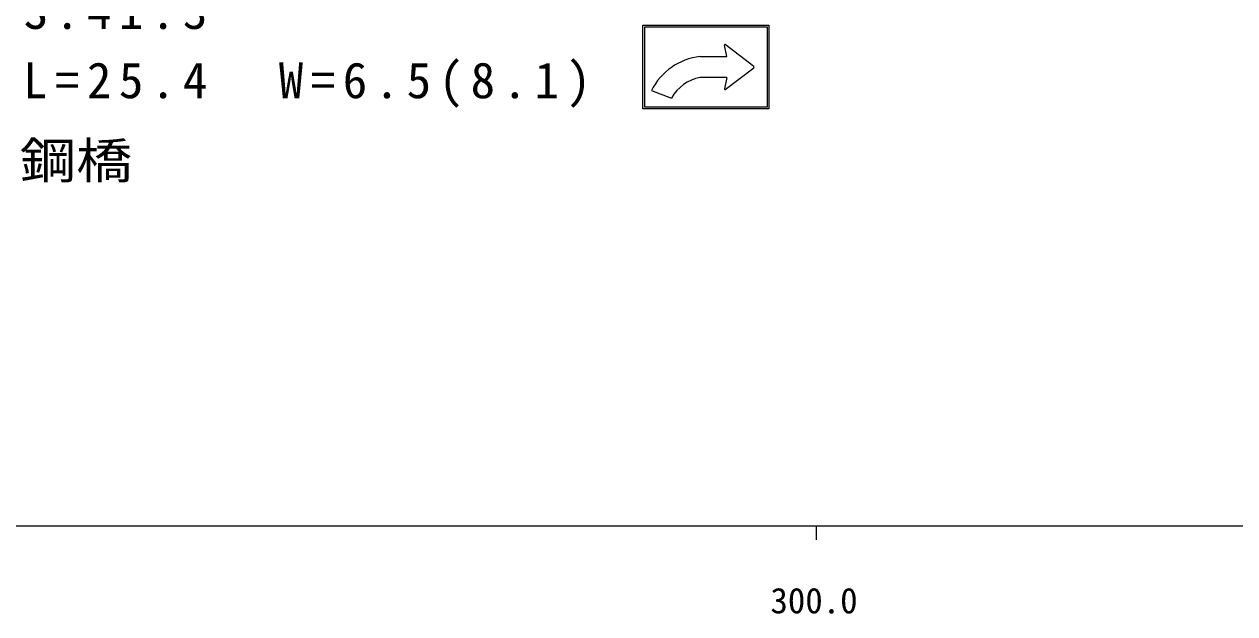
# Model space of a CAD drawing. Units: millimetres, scale not verified. Extents: x -16827 to 623173, y -207307 to 152693.
# Drawn here: x 254521 to 341104, y -28592 to 13606 of the extents above; entities that cross this region are included whole.
import ezdxf
from ezdxf.enums import TextEntityAlignment as Align

# ---------------------------------------------------------------- set-up
doc = ezdxf.new("R2010")
doc.units = ezdxf.units.MM
doc.header["$LTSCALE"] = 1000
doc.layers.add('S-BGD', color=7, linetype='Continuous', lineweight=13)
doc.layers.add('S-BGD-HTXT', color=7, linetype='Continuous', lineweight=13)
doc.styles.add('ＭＳ ゴシック', font='')
doc.styles.get('ＭＳ ゴシック').set_extended_font_data('MS Gothic')

msp = doc.modelspace()

# ---------------------------------------------------------------- linework, layer by layer
at = {"layer": 'S-BGD'}
for p, q in [((298778, 7544), (298778, 13544)), ((298778, 13544), (307778, 13544)), ((298898, 7664), (298898, 13424)), ((298898, 13424), (307658, 13424)), ((307658, 13424), (307658, 7664)), ((307778, 13544), (307778, 7544)), ((306696, 10585), (304662, 12146)), ((302858, 11294), (304778, 11294)), ((304778, 11294), (304614, 12116)), ((304661, 8942), (306696, 10490)), ((304778, 9794), (302858, 9794)), ((304778, 9794), (304614, 8972)), ((299378, 8864), (300818, 8324)), ((307778, 7544), (298778, 7544)), ((307658, 7664), (298898, 7664))]:
    msp.add_line(p, q, dxfattribs=at)
for centre, radius, start, end in [((304644, 12122), 30, 52.50938, 191.30994), ((303390, 6826), 4500, 96.78714, 153.06418), ((306660, 10538), 60, 307.26064, 52.50938), ((303431, 6849), 3000, 100.99979, 150.55237), ((304643, 8966), 30, 168.69006, 307.26064)]:
    msp.add_arc(centre, radius, start, end, dxfattribs=at)
at = {"layer": 'S-BGD-HTXT'}
for p, q in [((-16827, -22307), (522173, -22307)), ((311173, -22307), (311173, -23307))]:
    msp.add_line(p, q, dxfattribs=at)

# ---------------------------------------------------------------- texts
at = {"layer": 'S-BGD', "style": 'ＭＳ ゴシック', "width": 1.15}
msp.add_text('鋼橋', height=2566, dxfattribs=at).set_placement((254205, 1790), align=Align.BOTTOM_LEFT)
at = {"layer": 'S-BGD', "char_height": 2566, "attachment_point": 7, "style": 'ＭＳ ゴシック'}
for s, insert in [('\\T1.31;S.41.3', (254438, 13226)), ('\\T1.31;L=25.4\\~\\~W=6.5(8.1)', (254438, 7625))]:
    msp.add_mtext(s, dxfattribs=dict(at, insert=insert))
at = {"layer": 'S-BGD-HTXT', "style": 'ＭＳ ゴシック'}
msp.add_text('300.0', height=1833, dxfattribs=at).set_placement((307893, -29112), align=Align.BOTTOM_LEFT)

doc.saveas('drawing.dxf')
